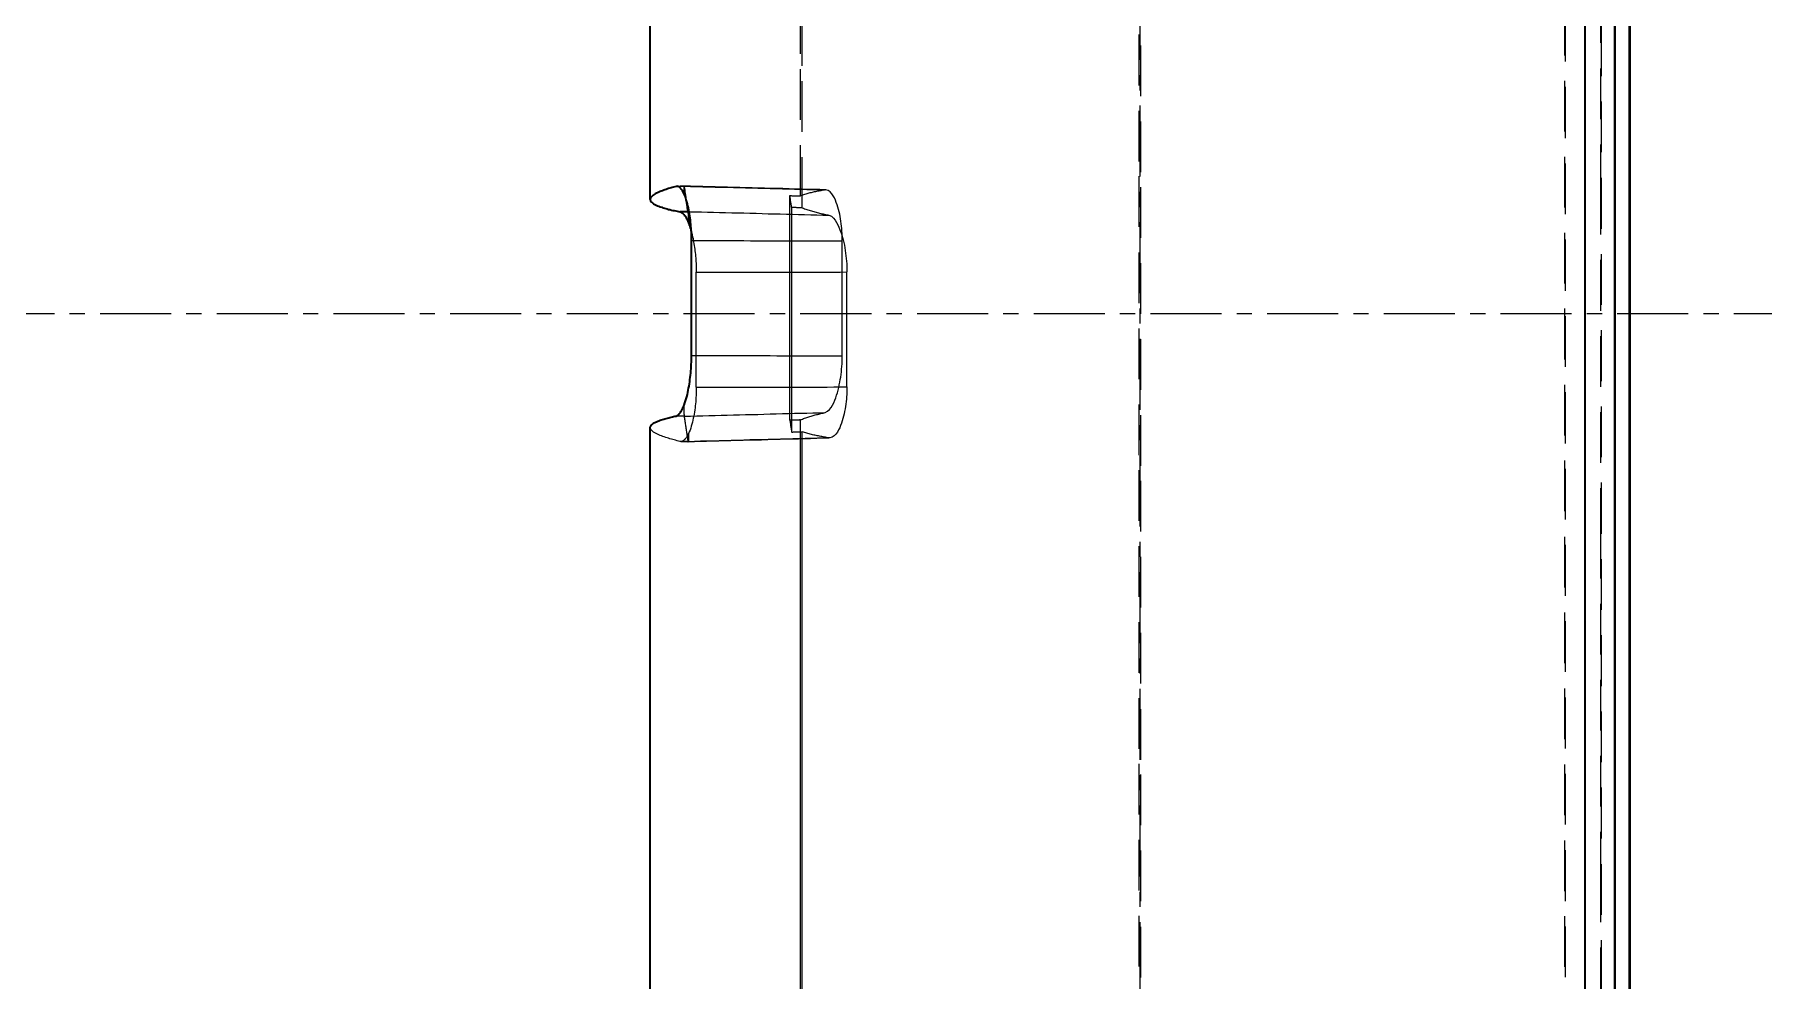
# Model space of a CAD drawing. Header units: millimetres. Extents: x 10 to 410, y 10 to 287.
# Drawn here: x 198.11 to 215.14, y 226.93 to 236.25 of the extents above; entities that cross this region are included whole.
import ezdxf

# ---------------------------------------------------------------- set-up
doc = ezdxf.new("R2010")
doc.units = ezdxf.units.MM
doc.linetypes.add('CENTER', pattern=[1.15, 0.7, -0.15, 0.15, -0.15])
doc.linetypes.add('DASHED', pattern=[0.75, 0.5, -0.25])
for name, color, linetype, lineweight in [('CENTER', 4, 'CENTER', 13), ('HIDDEN', 8, 'DASHED', 18), ('VISIBLE', 7, 'CONTINUOUS', 35)]:
    doc.layers.add(name, color=color, linetype=linetype, lineweight=lineweight)

msp = doc.modelspace()

# ---------------------------------------------------------------- linework, layer by layer
at = {"layer": 'CENTER'}
for p, q in [((209, 190), (209, 273)), ((147, 233.5), (271, 233.5))]:
    msp.add_line(p, q, dxfattribs=at)
at = {"layer": 'HIDDEN'}
for points in [[(213.538, 194), (213.538, 197.389), (213.538, 200.778), (213.538, 204.167), (213.538, 207.556), (213.538, 210.945), (213.538, 214.334), (213.538, 217.723), (213.538, 221.112), (213.538, 224.501), (213.538, 227.889), (213.538, 231.278), (213.538, 234.667), (213.538, 238.056), (213.538, 241.445), (213.538, 244.834), (213.538, 248.223), (213.538, 251.612), (213.538, 255.001), (213.538, 258.39), (213.538, 261.779), (213.538, 265.168), (213.538, 268.557), (213.538, 271.946)], [(205.652, 234.659), (205.652, 236.059), (205.652, 237.459), (205.652, 238.859), (205.652, 240.259), (205.652, 241.659), (205.652, 243.059), (205.652, 244.459), (205.652, 245.859), (205.652, 247.259), (205.652, 248.659), (205.652, 250.059), (205.652, 251.459), (205.652, 252.859), (205.652, 254.259), (205.652, 255.659), (205.652, 257.059), (205.652, 258.459), (205.652, 259.859), (205.652, 261.259), (205.652, 262.659), (205.652, 264.059), (205.652, 265.459), (205.652, 266.859)], [(208.99, 200.247), (208.99, 203.143), (208.99, 206.039), (208.99, 208.935), (208.99, 211.831), (208.99, 214.727), (208.99, 217.623), (208.99, 220.519), (208.99, 223.415), (208.99, 226.311), (208.99, 229.207), (208.99, 232.103), (208.99, 234.999), (208.99, 237.895), (208.99, 240.791), (208.99, 243.687), (208.99, 246.583), (208.99, 249.479), (208.99, 252.375), (208.99, 255.271), (208.99, 258.167), (208.99, 261.063), (208.99, 263.959), (208.99, 266.855)], [(205.669, 234.542), (205.669, 235.942), (205.669, 237.342), (205.669, 238.742), (205.669, 240.142), (205.669, 241.542), (205.669, 242.942), (205.669, 244.342), (205.669, 245.742), (205.669, 247.142), (205.669, 248.542), (205.669, 249.942), (205.669, 251.342), (205.669, 252.742), (205.669, 254.142), (205.669, 255.542), (205.669, 256.942), (205.669, 258.342), (205.669, 259.742), (205.669, 261.142), (205.669, 262.542), (205.669, 263.942), (205.669, 265.342), (205.669, 266.742)], [(209.006, 200.141), (209.006, 203.037), (209.006, 205.933), (209.006, 208.829), (209.006, 211.725), (209.006, 214.621), (209.006, 217.517), (209.006, 220.413), (209.006, 223.309), (209.006, 226.205), (209.006, 229.101), (209.006, 231.997), (209.006, 234.893), (209.006, 237.789), (209.006, 240.685), (209.006, 243.581), (209.006, 246.477), (209.006, 249.373), (209.006, 252.269), (209.006, 255.165), (209.006, 258.061), (209.006, 260.957), (209.006, 263.853), (209.006, 266.749)], [(213.182, 220.318), (213.182, 221.815), (213.182, 223.313), (213.182, 224.81), (213.182, 226.308), (213.182, 227.805), (213.182, 229.303), (213.182, 230.8), (213.182, 232.298), (213.182, 233.795), (213.182, 235.293), (213.182, 236.79), (213.182, 238.288), (213.182, 239.785), (213.182, 241.283), (213.182, 242.78), (213.182, 244.278), (213.182, 245.775), (213.182, 247.273), (213.182, 248.77), (213.182, 250.268), (213.182, 251.765), (213.182, 253.263), (213.182, 254.76)], [(213.189, 220.188), (213.189, 221.692), (213.189, 223.197), (213.189, 224.702), (213.189, 226.206), (213.189, 227.711), (213.189, 229.216), (213.189, 230.72), (213.189, 232.225), (213.189, 233.73), (213.189, 235.234), (213.189, 236.739), (213.189, 238.244), (213.189, 239.748), (213.189, 241.253), (213.189, 242.758), (213.189, 244.262), (213.189, 245.767), (213.189, 247.272), (213.189, 248.776), (213.189, 250.281), (213.189, 251.786), (213.189, 253.29), (213.189, 254.795)], [(213.545, 219.307), (213.545, 220.81), (213.545, 222.313), (213.545, 223.817), (213.545, 225.32), (213.545, 226.823), (213.545, 228.326), (213.545, 229.829), (213.545, 231.333), (213.545, 232.836), (213.545, 234.339), (213.545, 235.842), (213.545, 237.346), (213.545, 238.849), (213.545, 240.352), (213.545, 241.855), (213.545, 243.359), (213.545, 244.862), (213.545, 246.365), (213.545, 247.868), (213.545, 249.372), (213.545, 250.875), (213.545, 252.378), (213.545, 253.881)], [(204.434, 234.754), (204.437, 234.754), (204.44, 234.754), (204.444, 234.754), (204.447, 234.754), (204.45, 234.754), (204.453, 234.754), (204.457, 234.754), (204.46, 234.754), (204.463, 234.754), (204.466, 234.754), (204.469, 234.755), (204.473, 234.755), (204.476, 234.755), (204.479, 234.755), (204.482, 234.755), (204.486, 234.755), (204.489, 234.755), (204.492, 234.755), (204.495, 234.755), (204.498, 234.755), (204.502, 234.755), (204.505, 234.756), (204.508, 234.756)], [(204.508, 234.755), (204.505, 234.755), (204.503, 234.755), (204.5, 234.755), (204.497, 234.754), (204.494, 234.754), (204.491, 234.754), (204.488, 234.754), (204.485, 234.754), (204.482, 234.754), (204.479, 234.754), (204.476, 234.754), (204.473, 234.754), (204.471, 234.754), (204.468, 234.754), (204.465, 234.754), (204.462, 234.753), (204.459, 234.753), (204.456, 234.753), (204.453, 234.753), (204.45, 234.753), (204.447, 234.753), (204.444, 234.753), (204.441, 234.753)], [(204.506, 234.678), (204.506, 234.682), (204.506, 234.685), (204.506, 234.689), (204.506, 234.692), (204.506, 234.695), (204.506, 234.699), (204.506, 234.702), (204.506, 234.705), (204.506, 234.709), (204.506, 234.712), (204.506, 234.715), (204.506, 234.719), (204.507, 234.722), (204.507, 234.725), (204.507, 234.729), (204.507, 234.732), (204.507, 234.736), (204.507, 234.739), (204.507, 234.742), (204.507, 234.746), (204.507, 234.749), (204.508, 234.752), (204.508, 234.756)], [(204.508, 234.756), (204.508, 234.756), (204.508, 234.756), (204.508, 234.756), (204.508, 234.756), (204.508, 234.756), (204.508, 234.756), (204.508, 234.756), (204.508, 234.756), (204.508, 234.756), (204.508, 234.756), (204.508, 234.756), (204.508, 234.756), (204.508, 234.756), (204.508, 234.756), (204.508, 234.756), (204.508, 234.756), (204.508, 234.756), (204.508, 234.756), (204.508, 234.756), (204.508, 234.756), (204.508, 234.756), (204.508, 234.756), (204.508, 234.756)], [(204.508, 234.756), (204.508, 234.756), (204.508, 234.756), (204.508, 234.756), (204.508, 234.755), (204.508, 234.755), (204.508, 234.755), (204.508, 234.755), (204.508, 234.755), (204.508, 234.755), (204.508, 234.755), (204.508, 234.755), (204.508, 234.755), (204.508, 234.755), (204.508, 234.755), (204.508, 234.755), (204.508, 234.755), (204.508, 234.755), (204.508, 234.755), (204.508, 234.755), (204.508, 234.755), (204.508, 234.755), (204.508, 234.755), (204.508, 234.755)], [(205.903, 234.72), (205.843, 234.721), (205.782, 234.723), (205.721, 234.724), (205.661, 234.726), (205.6, 234.727), (205.539, 234.729), (205.479, 234.731), (205.418, 234.732), (205.357, 234.734), (205.297, 234.735), (205.236, 234.737), (205.175, 234.738), (205.115, 234.74), (205.054, 234.742), (204.993, 234.743), (204.933, 234.745), (204.872, 234.746), (204.811, 234.748), (204.751, 234.749), (204.69, 234.751), (204.629, 234.752), (204.569, 234.754), (204.508, 234.756)], [(204.529, 234.614), (204.528, 234.62), (204.527, 234.626), (204.526, 234.632), (204.526, 234.639), (204.525, 234.645), (204.524, 234.651), (204.523, 234.657), (204.522, 234.663), (204.521, 234.669), (204.52, 234.675), (204.519, 234.681), (204.518, 234.688), (204.517, 234.694), (204.516, 234.7), (204.516, 234.706), (204.515, 234.712), (204.514, 234.718), (204.513, 234.724), (204.512, 234.73), (204.511, 234.736), (204.51, 234.743), (204.509, 234.749), (204.508, 234.755)], [(204.508, 234.755), (204.569, 234.753), (204.629, 234.752), (204.689, 234.75), (204.75, 234.749), (204.81, 234.747), (204.87, 234.745), (204.93, 234.744), (204.991, 234.742), (205.051, 234.741), (205.111, 234.739), (205.172, 234.738), (205.232, 234.736), (205.292, 234.735), (205.352, 234.733), (205.413, 234.731), (205.473, 234.73), (205.533, 234.728), (205.594, 234.727), (205.654, 234.725), (205.714, 234.724), (205.775, 234.722), (205.835, 234.721), (205.895, 234.719)], [(205.547, 234.662), (205.552, 234.662), (205.556, 234.662), (205.561, 234.662), (205.565, 234.661), (205.57, 234.661), (205.575, 234.661), (205.579, 234.661), (205.584, 234.661), (205.588, 234.661), (205.593, 234.661), (205.597, 234.661), (205.602, 234.66), (205.606, 234.66), (205.611, 234.66), (205.616, 234.66), (205.62, 234.66), (205.625, 234.66), (205.629, 234.66), (205.634, 234.66), (205.638, 234.659), (205.643, 234.659), (205.647, 234.659), (205.652, 234.659)], [(205.547, 232.448), (205.547, 232.544), (205.547, 232.641), (205.547, 232.737), (205.547, 232.833), (205.547, 232.929), (205.547, 233.026), (205.547, 233.122), (205.547, 233.218), (205.547, 233.314), (205.547, 233.411), (205.547, 233.507), (205.547, 233.603), (205.547, 233.699), (205.547, 233.796), (205.547, 233.892), (205.547, 233.988), (205.547, 234.084), (205.547, 234.181), (205.547, 234.277), (205.547, 234.373), (205.547, 234.469), (205.547, 234.566), (205.547, 234.662)], [(205.565, 234.545), (205.564, 234.55), (205.563, 234.555), (205.562, 234.56), (205.562, 234.565), (205.561, 234.57), (205.56, 234.575), (205.559, 234.58), (205.559, 234.585), (205.558, 234.591), (205.557, 234.596), (205.556, 234.601), (205.555, 234.606), (205.555, 234.611), (205.554, 234.616), (205.553, 234.621), (205.552, 234.626), (205.552, 234.631), (205.551, 234.636), (205.55, 234.642), (205.549, 234.647), (205.549, 234.652), (205.548, 234.657), (205.547, 234.662)], [(205.895, 234.719), (205.884, 234.717), (205.874, 234.715), (205.863, 234.713), (205.852, 234.711), (205.841, 234.709), (205.831, 234.707), (205.82, 234.705), (205.809, 234.703), (205.799, 234.701), (205.788, 234.699), (205.777, 234.696), (205.767, 234.694), (205.756, 234.691), (205.745, 234.689), (205.735, 234.686), (205.724, 234.683), (205.714, 234.68), (205.703, 234.677), (205.693, 234.674), (205.683, 234.67), (205.672, 234.667), (205.662, 234.663), (205.652, 234.659)], [(205.903, 234.72), (205.903, 234.72), (205.903, 234.72), (205.902, 234.72), (205.902, 234.72), (205.902, 234.72), (205.901, 234.72), (205.901, 234.72), (205.9, 234.72), (205.9, 234.72), (205.9, 234.72), (205.899, 234.72), (205.899, 234.72), (205.899, 234.72), (205.898, 234.72), (205.898, 234.719), (205.898, 234.719), (205.897, 234.719), (205.897, 234.719), (205.897, 234.719), (205.896, 234.719), (205.896, 234.719), (205.895, 234.719), (205.895, 234.719)], [(206.063, 234.218), (206.063, 234.242), (206.062, 234.266), (206.061, 234.29), (206.06, 234.314), (206.058, 234.338), (206.056, 234.361), (206.053, 234.385), (206.05, 234.409), (206.046, 234.433), (206.042, 234.457), (206.038, 234.48), (206.033, 234.504), (206.027, 234.527), (206.02, 234.55), (206.013, 234.573), (206.005, 234.596), (205.996, 234.618), (205.986, 234.64), (205.975, 234.661), (205.961, 234.681), (205.945, 234.699), (205.926, 234.713), (205.903, 234.72)], [(204.555, 234.504), (204.615, 234.503), (204.675, 234.501), (204.735, 234.5), (204.794, 234.498), (204.854, 234.497), (204.914, 234.495), (204.974, 234.494), (205.034, 234.492), (205.094, 234.491), (205.154, 234.489), (205.214, 234.488), (205.273, 234.486), (205.333, 234.484), (205.393, 234.483), (205.453, 234.481), (205.513, 234.48), (205.573, 234.478), (205.633, 234.477), (205.693, 234.475), (205.753, 234.474), (205.812, 234.472), (205.872, 234.471), (205.932, 234.469)], [(205.565, 232.331), (205.565, 232.427), (205.565, 232.523), (205.565, 232.62), (205.565, 232.716), (205.565, 232.812), (205.565, 232.908), (205.565, 233.005), (205.565, 233.101), (205.565, 233.197), (205.565, 233.293), (205.565, 233.39), (205.565, 233.486), (205.565, 233.582), (205.565, 233.678), (205.565, 233.775), (205.565, 233.871), (205.565, 233.967), (205.565, 234.063), (205.565, 234.16), (205.565, 234.256), (205.565, 234.352), (205.565, 234.448), (205.565, 234.545)], [(205.669, 234.542), (205.665, 234.542), (205.66, 234.542), (205.656, 234.543), (205.651, 234.543), (205.647, 234.543), (205.642, 234.543), (205.637, 234.543), (205.633, 234.543), (205.628, 234.543), (205.624, 234.543), (205.619, 234.543), (205.615, 234.543), (205.61, 234.544), (205.606, 234.544), (205.601, 234.544), (205.596, 234.544), (205.592, 234.544), (205.587, 234.544), (205.583, 234.544), (205.578, 234.544), (205.574, 234.544), (205.569, 234.545), (205.565, 234.545)], [(205.669, 234.542), (205.68, 234.538), (205.691, 234.533), (205.703, 234.529), (205.714, 234.526), (205.725, 234.522), (205.736, 234.518), (205.748, 234.515), (205.759, 234.511), (205.771, 234.508), (205.782, 234.505), (205.793, 234.502), (205.805, 234.499), (205.816, 234.496), (205.828, 234.493), (205.84, 234.49), (205.851, 234.487), (205.863, 234.484), (205.874, 234.482), (205.886, 234.479), (205.897, 234.477), (205.909, 234.474), (205.921, 234.472), (205.932, 234.469)], [(205.932, 234.469), (205.956, 234.458), (205.976, 234.441), (205.993, 234.42), (206.007, 234.398), (206.02, 234.374), (206.031, 234.35), (206.041, 234.326), (206.05, 234.301), (206.058, 234.276), (206.066, 234.25), (206.072, 234.225), (206.078, 234.199), (206.084, 234.173), (206.089, 234.147), (206.093, 234.121), (206.097, 234.095), (206.1, 234.068), (206.103, 234.042), (206.105, 234.015), (206.107, 233.989), (206.108, 233.963), (206.109, 233.936), (206.109, 233.91)], [(204.576, 234.308), (204.581, 234.291), (204.585, 234.274), (204.589, 234.256), (204.593, 234.239), (204.596, 234.222), (204.599, 234.205), (204.602, 234.187), (204.605, 234.17), (204.608, 234.152), (204.61, 234.135), (204.612, 234.118), (204.614, 234.1), (204.616, 234.083), (204.618, 234.065), (204.619, 234.047), (204.621, 234.03), (204.622, 234.012), (204.623, 233.995), (204.623, 233.977), (204.624, 233.96), (204.624, 233.942), (204.625, 233.924), (204.625, 233.907)], [(204.578, 234.219), (204.643, 234.219), (204.708, 234.219), (204.772, 234.219), (204.837, 234.219), (204.901, 234.219), (204.966, 234.219), (205.03, 234.219), (205.095, 234.219), (205.159, 234.218), (205.224, 234.218), (205.288, 234.218), (205.353, 234.218), (205.418, 234.218), (205.482, 234.218), (205.547, 234.218), (205.611, 234.218), (205.676, 234.218), (205.74, 234.218), (205.805, 234.218), (205.869, 234.218), (205.934, 234.218), (205.998, 234.218), (206.063, 234.218)], [(206.063, 233.084), (206.063, 233.133), (206.063, 233.182), (206.063, 233.232), (206.063, 233.281), (206.063, 233.33), (206.063, 233.38), (206.063, 233.429), (206.063, 233.478), (206.063, 233.527), (206.063, 233.577), (206.063, 233.626), (206.063, 233.675), (206.063, 233.725), (206.063, 233.774), (206.063, 233.823), (206.063, 233.873), (206.063, 233.922), (206.063, 233.971), (206.063, 234.02), (206.063, 234.07), (206.063, 234.119), (206.063, 234.168), (206.063, 234.218)], [(204.625, 233.907), (204.689, 233.907), (204.754, 233.907), (204.818, 233.907), (204.883, 233.907), (204.947, 233.907), (205.012, 233.907), (205.076, 233.908), (205.141, 233.908), (205.205, 233.908), (205.27, 233.908), (205.335, 233.908), (205.399, 233.908), (205.464, 233.908), (205.528, 233.908), (205.593, 233.909), (205.657, 233.909), (205.722, 233.909), (205.786, 233.909), (205.851, 233.909), (205.915, 233.909), (205.98, 233.909), (206.044, 233.909), (206.109, 233.91)], [(204.625, 232.773), (204.625, 232.822), (204.625, 232.872), (204.625, 232.921), (204.625, 232.97), (204.625, 233.019), (204.625, 233.069), (204.625, 233.118), (204.625, 233.167), (204.625, 233.217), (204.625, 233.266), (204.625, 233.315), (204.625, 233.365), (204.625, 233.414), (204.625, 233.463), (204.625, 233.512), (204.625, 233.562), (204.625, 233.611), (204.625, 233.66), (204.625, 233.71), (204.625, 233.759), (204.625, 233.808), (204.625, 233.857), (204.625, 233.907)], [(206.109, 232.776), (206.109, 232.825), (206.109, 232.874), (206.109, 232.924), (206.109, 232.973), (206.109, 233.022), (206.109, 233.072), (206.109, 233.121), (206.109, 233.17), (206.109, 233.219), (206.109, 233.269), (206.109, 233.318), (206.109, 233.367), (206.109, 233.417), (206.109, 233.466), (206.109, 233.515), (206.109, 233.564), (206.109, 233.614), (206.109, 233.663), (206.109, 233.712), (206.109, 233.762), (206.109, 233.811), (206.109, 233.86), (206.109, 233.91)], [(204.578, 233.085), (204.643, 233.085), (204.708, 233.085), (204.772, 233.085), (204.837, 233.085), (204.901, 233.085), (204.966, 233.085), (205.03, 233.085), (205.095, 233.085), (205.159, 233.085), (205.224, 233.085), (205.288, 233.085), (205.353, 233.085), (205.418, 233.084), (205.482, 233.084), (205.547, 233.084), (205.611, 233.084), (205.676, 233.084), (205.74, 233.084), (205.805, 233.084), (205.869, 233.084), (205.934, 233.084), (205.998, 233.084), (206.063, 233.084)], [(205.895, 232.524), (205.919, 232.536), (205.938, 232.554), (205.953, 232.575), (205.967, 232.597), (205.979, 232.621), (205.989, 232.645), (205.999, 232.669), (206.008, 232.694), (206.015, 232.719), (206.022, 232.745), (206.029, 232.77), (206.034, 232.796), (206.039, 232.822), (206.044, 232.848), (206.048, 232.874), (206.052, 232.9), (206.055, 232.926), (206.057, 232.952), (206.059, 232.979), (206.061, 233.005), (206.062, 233.031), (206.063, 233.057), (206.063, 233.084)], [(204.625, 232.773), (204.625, 232.753), (204.624, 232.732), (204.624, 232.712), (204.623, 232.691), (204.622, 232.671), (204.621, 232.651), (204.619, 232.63), (204.617, 232.61), (204.615, 232.59), (204.613, 232.57), (204.61, 232.549), (204.607, 232.529), (204.604, 232.509), (204.6, 232.489), (204.596, 232.469), (204.592, 232.449), (204.587, 232.429), (204.582, 232.409), (204.576, 232.39), (204.57, 232.37), (204.564, 232.351), (204.556, 232.332), (204.548, 232.313)], [(204.625, 232.773), (204.689, 232.773), (204.754, 232.773), (204.818, 232.773), (204.883, 232.773), (204.947, 232.774), (205.012, 232.774), (205.076, 232.774), (205.141, 232.774), (205.205, 232.774), (205.27, 232.774), (205.335, 232.774), (205.399, 232.774), (205.464, 232.775), (205.528, 232.775), (205.593, 232.775), (205.657, 232.775), (205.722, 232.775), (205.786, 232.775), (205.851, 232.775), (205.915, 232.775), (205.98, 232.776), (206.044, 232.776), (206.109, 232.776)], [(206.109, 232.776), (206.109, 232.752), (206.108, 232.727), (206.107, 232.703), (206.105, 232.679), (206.104, 232.655), (206.101, 232.631), (206.098, 232.607), (206.095, 232.583), (206.091, 232.559), (206.087, 232.535), (206.082, 232.511), (206.076, 232.488), (206.07, 232.464), (206.063, 232.441), (206.056, 232.418), (206.047, 232.395), (206.038, 232.373), (206.027, 232.352), (206.015, 232.331), (206.001, 232.311), (205.984, 232.293), (205.964, 232.28), (205.941, 232.274)], [(204.508, 232.487), (204.508, 232.492), (204.508, 232.497), (204.508, 232.502), (204.507, 232.506), (204.507, 232.511), (204.507, 232.516), (204.507, 232.521), (204.507, 232.526), (204.507, 232.53), (204.507, 232.535), (204.507, 232.54), (204.506, 232.545), (204.506, 232.55), (204.506, 232.555), (204.506, 232.559), (204.506, 232.564), (204.506, 232.569), (204.506, 232.574), (204.506, 232.579), (204.506, 232.583), (204.506, 232.588), (204.506, 232.593), (204.506, 232.598)], [(204.464, 232.239), (204.45, 232.243), (204.436, 232.246), (204.421, 232.25), (204.408, 232.254), (204.394, 232.258), (204.38, 232.261), (204.366, 232.266), (204.352, 232.27), (204.338, 232.274), (204.324, 232.278), (204.31, 232.283), (204.297, 232.288), (204.283, 232.293), (204.27, 232.298), (204.256, 232.304), (204.243, 232.31), (204.23, 232.316), (204.218, 232.323), (204.205, 232.331), (204.194, 232.34), (204.183, 232.35), (204.175, 232.362), (204.172, 232.376)], [(204.508, 232.487), (204.505, 232.487), (204.501, 232.487), (204.498, 232.487), (204.494, 232.488), (204.491, 232.488), (204.487, 232.488), (204.483, 232.488), (204.48, 232.488), (204.476, 232.488), (204.473, 232.488), (204.469, 232.488), (204.466, 232.488), (204.462, 232.488), (204.459, 232.488), (204.455, 232.489), (204.451, 232.489), (204.448, 232.489), (204.444, 232.489), (204.441, 232.489), (204.437, 232.489), (204.434, 232.489), (204.43, 232.489), (204.427, 232.489)], [(204.508, 232.487), (204.569, 232.489), (204.629, 232.49), (204.689, 232.492), (204.75, 232.494), (204.81, 232.495), (204.87, 232.497), (204.93, 232.498), (204.991, 232.5), (205.051, 232.502), (205.111, 232.503), (205.172, 232.505), (205.232, 232.506), (205.292, 232.508), (205.352, 232.51), (205.413, 232.511), (205.473, 232.513), (205.533, 232.514), (205.594, 232.516), (205.654, 232.518), (205.714, 232.519), (205.775, 232.521), (205.835, 232.522), (205.895, 232.524)], [(204.545, 232.237), (204.544, 232.248), (204.542, 232.259), (204.541, 232.27), (204.539, 232.281), (204.537, 232.292), (204.536, 232.302), (204.534, 232.313), (204.533, 232.324), (204.531, 232.335), (204.529, 232.346), (204.528, 232.357), (204.526, 232.368), (204.524, 232.379), (204.523, 232.389), (204.521, 232.4), (204.52, 232.411), (204.518, 232.422), (204.516, 232.433), (204.515, 232.444), (204.513, 232.455), (204.512, 232.465), (204.51, 232.476), (204.508, 232.487)], [(205.652, 232.451), (205.647, 232.451), (205.643, 232.451), (205.638, 232.45), (205.634, 232.45), (205.629, 232.45), (205.625, 232.45), (205.62, 232.45), (205.616, 232.45), (205.611, 232.45), (205.606, 232.45), (205.602, 232.45), (205.597, 232.449), (205.593, 232.449), (205.588, 232.449), (205.584, 232.449), (205.579, 232.449), (205.575, 232.449), (205.57, 232.449), (205.565, 232.449), (205.561, 232.449), (205.556, 232.448), (205.552, 232.448), (205.547, 232.448)], [(205.547, 232.448), (205.548, 232.443), (205.549, 232.438), (205.549, 232.433), (205.55, 232.428), (205.551, 232.423), (205.552, 232.418), (205.552, 232.413), (205.553, 232.407), (205.554, 232.402), (205.555, 232.397), (205.555, 232.392), (205.556, 232.387), (205.557, 232.382), (205.558, 232.377), (205.559, 232.372), (205.559, 232.367), (205.56, 232.362), (205.561, 232.356), (205.562, 232.351), (205.562, 232.346), (205.563, 232.341), (205.564, 232.336), (205.565, 232.331)], [(205.652, 232.451), (205.662, 232.455), (205.672, 232.46), (205.682, 232.464), (205.693, 232.468), (205.703, 232.472), (205.714, 232.475), (205.724, 232.479), (205.735, 232.482), (205.745, 232.485), (205.756, 232.489), (205.766, 232.492), (205.777, 232.495), (205.788, 232.498), (205.798, 232.501), (205.809, 232.503), (205.82, 232.506), (205.831, 232.509), (205.841, 232.512), (205.852, 232.514), (205.863, 232.517), (205.874, 232.519), (205.884, 232.522), (205.895, 232.524)], [(205.652, 226.014), (205.652, 226.294), (205.652, 226.574), (205.652, 226.854), (205.652, 227.134), (205.652, 227.413), (205.652, 227.693), (205.652, 227.973), (205.652, 228.253), (205.652, 228.533), (205.652, 228.813), (205.652, 229.093), (205.652, 229.372), (205.652, 229.652), (205.652, 229.932), (205.652, 230.212), (205.652, 230.492), (205.652, 230.772), (205.652, 231.052), (205.652, 231.331), (205.652, 231.611), (205.652, 231.891), (205.652, 232.171), (205.652, 232.451)], [(204.472, 232.238), (204.471, 232.238), (204.471, 232.238), (204.47, 232.238), (204.47, 232.238), (204.47, 232.238), (204.469, 232.238), (204.469, 232.238), (204.469, 232.238), (204.468, 232.238), (204.468, 232.239), (204.468, 232.239), (204.467, 232.239), (204.467, 232.239), (204.467, 232.239), (204.466, 232.239), (204.466, 232.239), (204.466, 232.239), (204.465, 232.239), (204.465, 232.239), (204.465, 232.239), (204.464, 232.239), (204.464, 232.239), (204.464, 232.239)], [(204.545, 232.237), (204.542, 232.237), (204.538, 232.237), (204.535, 232.237), (204.531, 232.238), (204.528, 232.238), (204.524, 232.238), (204.521, 232.238), (204.517, 232.238), (204.513, 232.238), (204.51, 232.238), (204.506, 232.238), (204.503, 232.238), (204.499, 232.238), (204.496, 232.238), (204.492, 232.239), (204.489, 232.239), (204.485, 232.239), (204.481, 232.239), (204.478, 232.239), (204.474, 232.239), (204.471, 232.239), (204.467, 232.239), (204.464, 232.239)], [(204.548, 232.313), (204.546, 232.309), (204.544, 232.305), (204.541, 232.3), (204.539, 232.296), (204.536, 232.292), (204.534, 232.288), (204.531, 232.284), (204.529, 232.28), (204.526, 232.275), (204.523, 232.272), (204.52, 232.268), (204.517, 232.264), (204.514, 232.26), (204.51, 232.257), (204.507, 232.253), (204.503, 232.25), (204.499, 232.247), (204.495, 232.245), (204.49, 232.243), (204.486, 232.241), (204.481, 232.239), (204.476, 232.238), (204.472, 232.238)], [(204.472, 232.238), (204.475, 232.238), (204.478, 232.238), (204.481, 232.238), (204.484, 232.238), (204.488, 232.238), (204.491, 232.238), (204.494, 232.238), (204.497, 232.238), (204.501, 232.238), (204.504, 232.237), (204.507, 232.237), (204.51, 232.237), (204.513, 232.237), (204.517, 232.237), (204.52, 232.237), (204.523, 232.237), (204.526, 232.237), (204.53, 232.237), (204.533, 232.237), (204.536, 232.237), (204.539, 232.237), (204.542, 232.236), (204.546, 232.236)], [(204.545, 232.237), (204.606, 232.239), (204.666, 232.24), (204.726, 232.242), (204.787, 232.244), (204.847, 232.245), (204.907, 232.247), (204.967, 232.248), (205.028, 232.25), (205.088, 232.252), (205.148, 232.253), (205.209, 232.255), (205.269, 232.256), (205.329, 232.258), (205.39, 232.26), (205.45, 232.261), (205.51, 232.263), (205.57, 232.264), (205.631, 232.266), (205.691, 232.268), (205.751, 232.269), (205.812, 232.271), (205.872, 232.273), (205.932, 232.274)], [(204.546, 232.236), (204.546, 232.236), (204.546, 232.236), (204.546, 232.236), (204.546, 232.236), (204.546, 232.237), (204.546, 232.237), (204.546, 232.237), (204.546, 232.237), (204.545, 232.237), (204.545, 232.237), (204.545, 232.237), (204.545, 232.237), (204.545, 232.237), (204.545, 232.237), (204.545, 232.237), (204.545, 232.237), (204.545, 232.237), (204.545, 232.237), (204.545, 232.237), (204.545, 232.237), (204.545, 232.237), (204.545, 232.237), (204.545, 232.237)], [(204.548, 232.313), (204.548, 232.31), (204.548, 232.307), (204.548, 232.303), (204.548, 232.3), (204.548, 232.297), (204.548, 232.293), (204.548, 232.29), (204.548, 232.287), (204.548, 232.283), (204.547, 232.28), (204.547, 232.277), (204.547, 232.273), (204.547, 232.27), (204.547, 232.266), (204.547, 232.263), (204.547, 232.26), (204.547, 232.256), (204.547, 232.253), (204.547, 232.25), (204.547, 232.246), (204.546, 232.243), (204.546, 232.24), (204.546, 232.236)], [(205.941, 232.274), (205.88, 232.272), (205.82, 232.27), (205.759, 232.269), (205.698, 232.267), (205.638, 232.265), (205.577, 232.264), (205.516, 232.262), (205.456, 232.261), (205.395, 232.259), (205.334, 232.257), (205.274, 232.256), (205.213, 232.254), (205.152, 232.253), (205.092, 232.251), (205.031, 232.249), (204.97, 232.248), (204.91, 232.246), (204.849, 232.244), (204.788, 232.243), (204.728, 232.241), (204.667, 232.24), (204.606, 232.238), (204.546, 232.236)], [(204.546, 232.236), (204.546, 232.236), (204.546, 232.236), (204.546, 232.236), (204.546, 232.236), (204.546, 232.236), (204.546, 232.236), (204.546, 232.236), (204.546, 232.236), (204.546, 232.236), (204.546, 232.236), (204.546, 232.236), (204.546, 232.236), (204.546, 232.236), (204.546, 232.236), (204.546, 232.236), (204.546, 232.236), (204.546, 232.236), (204.546, 232.236), (204.546, 232.236), (204.546, 232.236), (204.546, 232.236), (204.546, 232.236), (204.546, 232.236)], [(205.565, 232.331), (205.569, 232.331), (205.574, 232.331), (205.578, 232.331), (205.583, 232.332), (205.587, 232.332), (205.592, 232.332), (205.596, 232.332), (205.601, 232.332), (205.606, 232.332), (205.61, 232.332), (205.615, 232.332), (205.619, 232.333), (205.624, 232.333), (205.628, 232.333), (205.633, 232.333), (205.637, 232.333), (205.642, 232.333), (205.647, 232.333), (205.651, 232.333), (205.656, 232.334), (205.66, 232.334), (205.665, 232.334), (205.669, 232.334)], [(205.932, 232.274), (205.921, 232.276), (205.909, 232.278), (205.897, 232.28), (205.886, 232.282), (205.874, 232.284), (205.863, 232.286), (205.851, 232.288), (205.84, 232.29), (205.828, 232.293), (205.817, 232.295), (205.805, 232.297), (205.794, 232.3), (205.782, 232.302), (205.771, 232.305), (205.759, 232.307), (205.748, 232.31), (205.737, 232.313), (205.725, 232.316), (205.714, 232.319), (205.703, 232.323), (205.692, 232.326), (205.68, 232.33), (205.669, 232.334)], [(205.669, 225.897), (205.669, 226.177), (205.669, 226.457), (205.669, 226.737), (205.669, 227.017), (205.669, 227.297), (205.669, 227.576), (205.669, 227.856), (205.669, 228.136), (205.669, 228.416), (205.669, 228.696), (205.669, 228.976), (205.669, 229.256), (205.669, 229.535), (205.669, 229.815), (205.669, 230.095), (205.669, 230.375), (205.669, 230.655), (205.669, 230.935), (205.669, 231.215), (205.669, 231.494), (205.669, 231.774), (205.669, 232.054), (205.669, 232.334)], [(205.941, 232.274), (205.941, 232.274), (205.94, 232.274), (205.94, 232.274), (205.939, 232.274), (205.939, 232.274), (205.939, 232.274), (205.938, 232.274), (205.938, 232.274), (205.938, 232.274), (205.937, 232.274), (205.937, 232.274), (205.936, 232.274), (205.936, 232.274), (205.936, 232.274), (205.935, 232.274), (205.935, 232.274), (205.935, 232.274), (205.934, 232.274), (205.934, 232.274), (205.933, 232.274), (205.933, 232.274), (205.933, 232.274), (205.932, 232.274)]]:
    msp.add_lwpolyline(points, dxfattribs=at)
at = {"layer": 'VISIBLE'}
for points in [[(213.382, 195.054), (213.382, 198.443), (213.382, 201.832), (213.382, 205.221), (213.382, 208.61), (213.382, 211.999), (213.382, 215.388), (213.382, 218.777), (213.382, 222.166), (213.382, 225.555), (213.382, 228.944), (213.382, 232.333), (213.382, 235.722), (213.382, 239.111), (213.382, 242.499), (213.382, 245.888), (213.382, 249.277), (213.382, 252.666), (213.382, 256.055), (213.382, 259.444), (213.382, 262.833), (213.382, 266.222), (213.382, 269.611), (213.382, 273)], [(213.676, 195.039), (213.676, 198.428), (213.676, 201.817), (213.676, 205.206), (213.676, 208.594), (213.676, 211.983), (213.676, 215.372), (213.676, 218.761), (213.676, 222.15), (213.676, 225.539), (213.676, 228.928), (213.676, 232.317), (213.676, 235.706), (213.676, 239.095), (213.676, 242.484), (213.676, 245.873), (213.676, 249.262), (213.676, 252.651), (213.676, 256.04), (213.676, 259.429), (213.676, 262.818), (213.676, 266.207), (213.676, 269.596), (213.676, 272.985)], [(204.172, 234.625), (204.172, 236.27), (204.172, 237.916), (204.172, 239.561), (204.172, 241.207), (204.172, 242.853), (204.172, 244.498), (204.172, 246.144), (204.172, 247.789), (204.172, 249.435), (204.172, 251.08), (204.172, 252.726), (204.172, 254.372), (204.172, 256.017), (204.172, 257.663), (204.172, 259.308), (204.172, 260.954), (204.172, 262.6), (204.172, 264.245), (204.172, 265.891), (204.172, 267.536), (204.172, 269.182), (204.172, 270.827), (204.172, 272.473)], [(213.828, 194.016), (213.828, 197.405), (213.828, 200.794), (213.828, 204.183), (213.828, 207.572), (213.828, 210.96), (213.828, 214.349), (213.828, 217.738), (213.828, 221.127), (213.828, 224.516), (213.828, 227.905), (213.828, 231.294), (213.828, 234.683), (213.828, 238.072), (213.828, 241.461), (213.828, 244.85), (213.828, 248.239), (213.828, 251.628), (213.828, 255.017), (213.828, 258.406), (213.828, 261.795), (213.828, 265.184), (213.828, 268.573), (213.828, 271.962)], [(213.828, 194.016), (213.828, 197.405), (213.828, 200.794), (213.828, 204.182), (213.828, 207.571), (213.828, 210.96), (213.828, 214.349), (213.828, 217.738), (213.828, 221.127), (213.828, 224.516), (213.828, 227.905), (213.828, 231.294), (213.828, 234.683), (213.828, 238.072), (213.828, 241.461), (213.828, 244.85), (213.828, 248.239), (213.828, 251.628), (213.828, 255.017), (213.828, 258.406), (213.828, 261.795), (213.828, 265.184), (213.828, 268.572), (213.828, 271.961)], [(213.679, 220.327), (213.679, 221.823), (213.679, 223.32), (213.679, 224.817), (213.679, 226.314), (213.679, 227.81), (213.679, 229.307), (213.679, 230.804), (213.679, 232.301), (213.679, 233.797), (213.679, 235.294), (213.679, 236.791), (213.679, 238.288), (213.679, 239.784), (213.679, 241.281), (213.679, 242.778), (213.679, 244.275), (213.679, 245.771), (213.679, 247.268), (213.679, 248.765), (213.679, 250.262), (213.679, 251.758), (213.679, 253.255), (213.679, 254.752)], [(213.821, 219.473), (213.821, 220.96), (213.821, 222.448), (213.821, 223.935), (213.821, 225.423), (213.821, 226.91), (213.821, 228.398), (213.821, 229.885), (213.821, 231.372), (213.821, 232.86), (213.821, 234.347), (213.821, 235.835), (213.821, 237.322), (213.821, 238.81), (213.821, 240.297), (213.821, 241.785), (213.821, 243.272), (213.821, 244.76), (213.821, 246.247), (213.821, 247.734), (213.821, 249.222), (213.821, 250.709), (213.821, 252.197), (213.821, 253.684)], [(204.427, 234.753), (204.414, 234.749), (204.402, 234.746), (204.389, 234.742), (204.377, 234.739), (204.365, 234.735), (204.352, 234.732), (204.34, 234.728), (204.328, 234.724), (204.316, 234.72), (204.304, 234.716), (204.292, 234.711), (204.279, 234.707), (204.268, 234.702), (204.256, 234.697), (204.244, 234.691), (204.233, 234.686), (204.221, 234.68), (204.21, 234.673), (204.2, 234.666), (204.19, 234.657), (204.181, 234.648), (204.175, 234.637), (204.172, 234.625)], [(204.434, 234.754), (204.434, 234.754), (204.433, 234.754), (204.433, 234.754), (204.433, 234.754), (204.432, 234.754), (204.432, 234.754), (204.432, 234.753), (204.431, 234.753), (204.431, 234.753), (204.431, 234.753), (204.43, 234.753), (204.43, 234.753), (204.43, 234.753), (204.429, 234.753), (204.429, 234.753), (204.429, 234.753), (204.428, 234.753), (204.428, 234.753), (204.428, 234.753), (204.427, 234.753), (204.427, 234.753), (204.427, 234.753), (204.427, 234.753)], [(204.441, 234.753), (204.441, 234.753), (204.44, 234.753), (204.44, 234.753), (204.439, 234.753), (204.438, 234.753), (204.438, 234.753), (204.437, 234.753), (204.436, 234.753), (204.436, 234.753), (204.435, 234.753), (204.434, 234.753), (204.434, 234.753), (204.433, 234.753), (204.432, 234.753), (204.432, 234.753), (204.431, 234.753), (204.43, 234.753), (204.43, 234.753), (204.429, 234.753), (204.428, 234.753), (204.428, 234.753), (204.427, 234.753), (204.427, 234.753)], [(204.506, 234.678), (204.504, 234.683), (204.502, 234.687), (204.5, 234.691), (204.497, 234.695), (204.495, 234.7), (204.493, 234.704), (204.49, 234.708), (204.488, 234.712), (204.485, 234.716), (204.483, 234.72), (204.48, 234.724), (204.477, 234.727), (204.474, 234.731), (204.471, 234.735), (204.467, 234.738), (204.464, 234.741), (204.46, 234.744), (204.456, 234.747), (204.452, 234.749), (204.448, 234.751), (204.443, 234.753), (204.439, 234.753), (204.434, 234.754)], [(204.172, 234.625), (204.175, 234.611), (204.183, 234.599), (204.194, 234.59), (204.205, 234.581), (204.218, 234.574), (204.23, 234.568), (204.243, 234.562), (204.257, 234.557), (204.27, 234.552), (204.284, 234.547), (204.297, 234.543), (204.311, 234.538), (204.325, 234.534), (204.338, 234.531), (204.352, 234.527), (204.366, 234.524), (204.38, 234.52), (204.394, 234.517), (204.408, 234.514), (204.422, 234.511), (204.436, 234.508), (204.45, 234.505), (204.464, 234.503)], [(204.578, 234.219), (204.578, 234.239), (204.578, 234.26), (204.577, 234.28), (204.577, 234.3), (204.576, 234.321), (204.574, 234.341), (204.573, 234.361), (204.571, 234.382), (204.569, 234.402), (204.567, 234.422), (204.564, 234.442), (204.562, 234.462), (204.559, 234.483), (204.555, 234.503), (204.551, 234.523), (204.547, 234.543), (204.543, 234.562), (204.538, 234.582), (204.533, 234.602), (204.527, 234.621), (204.521, 234.641), (204.514, 234.66), (204.506, 234.678)], [(204.545, 234.505), (204.545, 234.509), (204.544, 234.514), (204.543, 234.519), (204.543, 234.524), (204.542, 234.529), (204.541, 234.533), (204.54, 234.538), (204.54, 234.543), (204.539, 234.548), (204.538, 234.552), (204.538, 234.557), (204.537, 234.562), (204.536, 234.567), (204.536, 234.571), (204.535, 234.576), (204.534, 234.581), (204.533, 234.586), (204.533, 234.59), (204.532, 234.595), (204.531, 234.6), (204.531, 234.605), (204.53, 234.609), (204.529, 234.614)], [(204.545, 234.505), (204.542, 234.505), (204.538, 234.505), (204.535, 234.504), (204.531, 234.504), (204.528, 234.504), (204.524, 234.504), (204.521, 234.504), (204.517, 234.504), (204.513, 234.504), (204.51, 234.504), (204.506, 234.504), (204.503, 234.504), (204.499, 234.504), (204.496, 234.503), (204.492, 234.503), (204.489, 234.503), (204.485, 234.503), (204.481, 234.503), (204.478, 234.503), (204.474, 234.503), (204.471, 234.503), (204.467, 234.503), (204.464, 234.503)], [(204.464, 234.503), (204.47, 234.501), (204.475, 234.499), (204.481, 234.495), (204.486, 234.492), (204.49, 234.488), (204.495, 234.484), (204.499, 234.479), (204.503, 234.475), (204.507, 234.47), (204.511, 234.465), (204.514, 234.46), (204.518, 234.455), (204.521, 234.449), (204.524, 234.444), (204.527, 234.439), (204.53, 234.433), (204.533, 234.428), (204.535, 234.422), (204.538, 234.417), (204.541, 234.411), (204.543, 234.405), (204.546, 234.4), (204.548, 234.394)], [(204.545, 234.505), (204.546, 234.5), (204.546, 234.495), (204.546, 234.49), (204.546, 234.486), (204.547, 234.481), (204.547, 234.476), (204.547, 234.471), (204.547, 234.466), (204.547, 234.461), (204.547, 234.457), (204.547, 234.452), (204.547, 234.447), (204.547, 234.442), (204.547, 234.437), (204.547, 234.433), (204.548, 234.428), (204.548, 234.423), (204.548, 234.418), (204.548, 234.413), (204.548, 234.409), (204.548, 234.404), (204.548, 234.399), (204.548, 234.394)], [(204.545, 234.505), (204.546, 234.505), (204.546, 234.505), (204.547, 234.505), (204.547, 234.505), (204.547, 234.505), (204.548, 234.505), (204.548, 234.505), (204.549, 234.505), (204.549, 234.505), (204.55, 234.505), (204.55, 234.505), (204.55, 234.505), (204.551, 234.505), (204.551, 234.505), (204.552, 234.505), (204.552, 234.505), (204.552, 234.505), (204.553, 234.505), (204.553, 234.505), (204.554, 234.505), (204.554, 234.505), (204.554, 234.505), (204.555, 234.504)], [(204.548, 234.394), (204.549, 234.39), (204.551, 234.387), (204.552, 234.383), (204.554, 234.379), (204.555, 234.376), (204.556, 234.372), (204.558, 234.368), (204.559, 234.364), (204.56, 234.361), (204.562, 234.357), (204.563, 234.353), (204.564, 234.349), (204.565, 234.346), (204.566, 234.342), (204.568, 234.338), (204.569, 234.334), (204.57, 234.331), (204.571, 234.327), (204.572, 234.323), (204.573, 234.319), (204.574, 234.315), (204.575, 234.311), (204.576, 234.308)], [(204.578, 233.085), (204.578, 233.135), (204.578, 233.184), (204.578, 233.233), (204.578, 233.282), (204.578, 233.332), (204.578, 233.381), (204.578, 233.43), (204.578, 233.48), (204.578, 233.529), (204.578, 233.578), (204.578, 233.628), (204.578, 233.677), (204.578, 233.726), (204.578, 233.775), (204.578, 233.825), (204.578, 233.874), (204.578, 233.923), (204.578, 233.973), (204.578, 234.022), (204.578, 234.071), (204.578, 234.12), (204.578, 234.17), (204.578, 234.219)], [(204.506, 232.598), (204.513, 232.618), (204.52, 232.639), (204.526, 232.659), (204.531, 232.68), (204.537, 232.701), (204.541, 232.722), (204.546, 232.743), (204.55, 232.764), (204.554, 232.785), (204.557, 232.806), (204.561, 232.828), (204.563, 232.849), (204.566, 232.87), (204.568, 232.892), (204.571, 232.913), (204.572, 232.935), (204.574, 232.956), (204.575, 232.978), (204.576, 232.999), (204.577, 233.021), (204.578, 233.042), (204.578, 233.064), (204.578, 233.085)], [(204.427, 232.489), (204.432, 232.491), (204.438, 232.494), (204.443, 232.497), (204.448, 232.5), (204.452, 232.504), (204.456, 232.509), (204.46, 232.513), (204.464, 232.518), (204.468, 232.523), (204.471, 232.528), (204.474, 232.533), (204.478, 232.538), (204.481, 232.543), (204.483, 232.548), (204.486, 232.554), (204.489, 232.559), (204.492, 232.565), (204.494, 232.57), (204.497, 232.576), (204.499, 232.581), (204.501, 232.587), (204.504, 232.592), (204.506, 232.598)], [(204.172, 232.376), (204.175, 232.388), (204.181, 232.398), (204.19, 232.407), (204.2, 232.415), (204.211, 232.422), (204.222, 232.428), (204.233, 232.433), (204.245, 232.438), (204.256, 232.443), (204.268, 232.447), (204.28, 232.452), (204.292, 232.455), (204.304, 232.459), (204.316, 232.463), (204.328, 232.466), (204.341, 232.469), (204.353, 232.472), (204.365, 232.476), (204.377, 232.478), (204.39, 232.481), (204.402, 232.484), (204.414, 232.487), (204.427, 232.489)], [(204.172, 225.98), (204.172, 226.258), (204.172, 226.536), (204.172, 226.814), (204.172, 227.092), (204.172, 227.37), (204.172, 227.648), (204.172, 227.926), (204.172, 228.204), (204.172, 228.482), (204.172, 228.761), (204.172, 229.039), (204.172, 229.317), (204.172, 229.595), (204.172, 229.873), (204.172, 230.151), (204.172, 230.429), (204.172, 230.707), (204.172, 230.985), (204.172, 231.263), (204.172, 231.541), (204.172, 231.819), (204.172, 232.098), (204.172, 232.376)]]:
    msp.add_lwpolyline(points, dxfattribs=at)

doc.saveas('drawing.dxf')
